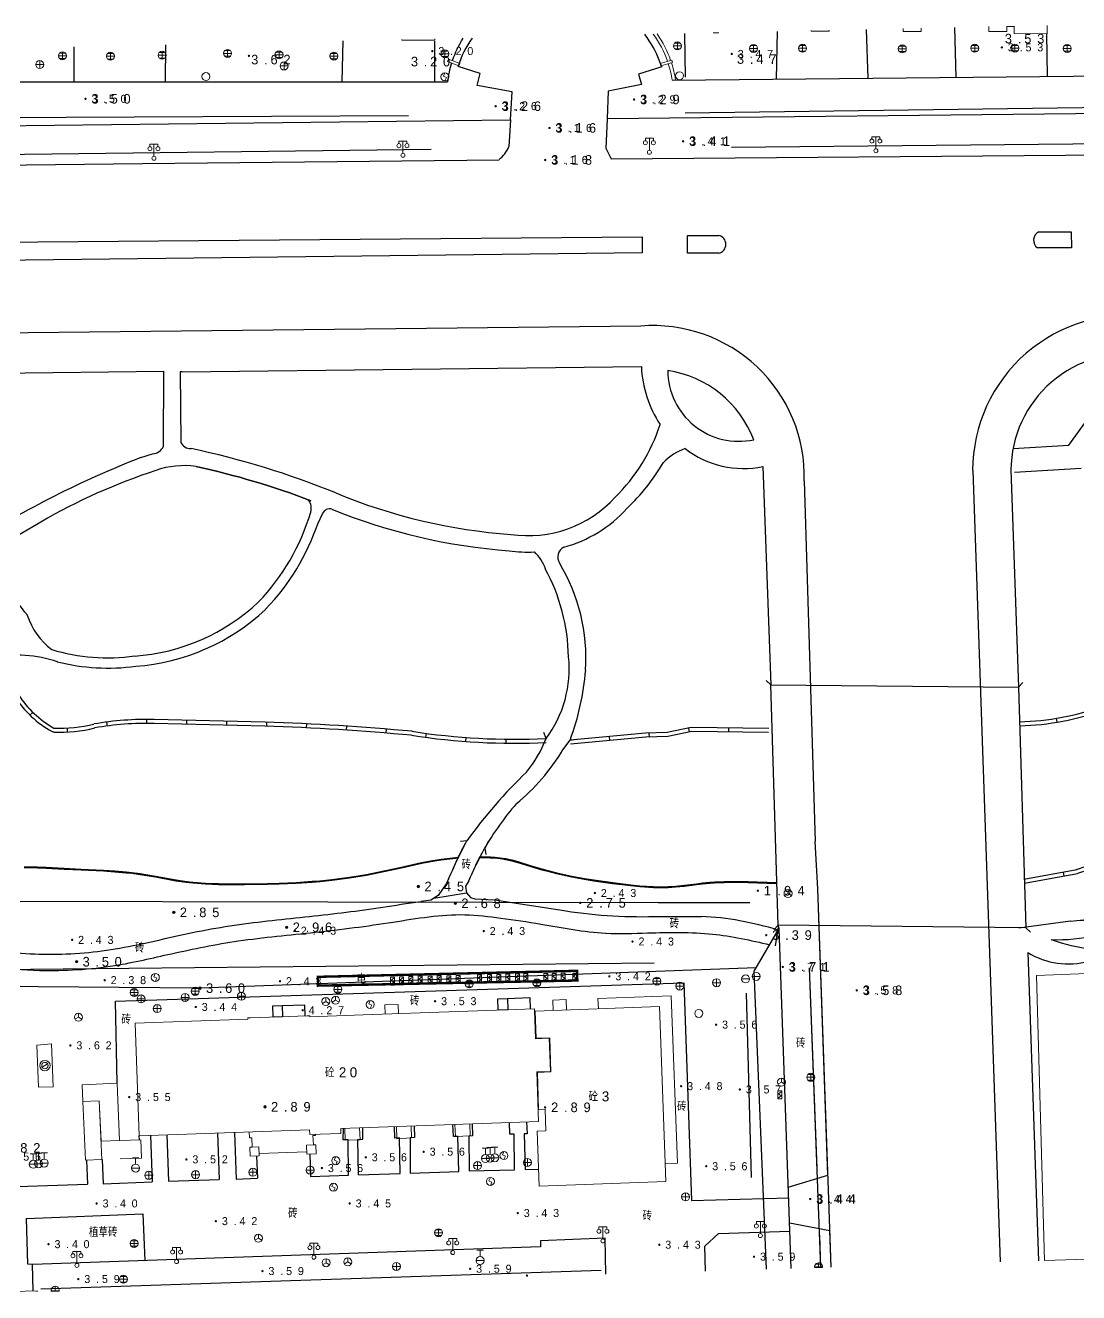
# Model space of a CAD drawing. Header units: metres. Extents: x 342272 to 345188, y 671156 to 672490.
# Drawn here: x 342710.8 to 342842.4, y 671817.3 to 671975.7 of the extents above; entities that cross this region are included whole.
import ezdxf

# ---------------------------------------------------------------- set-up
doc = ezdxf.new("R2010")
doc.units = ezdxf.units.M
doc.header["$LTSCALE"] = 0.5
doc.header["$MEASUREMENT"] = 0
doc.layers.add('00-地形', color=251, linetype='Continuous')
doc.layers.add('00-现状标高', color=2, linetype='Continuous', lineweight=0, plot=False)
for name, color, linetype, lineweight in [('公共设施纪念物', 8, 'Continuous', 0), ('普通房屋', 8, 'Continuous', 0), ('通讯及其他管线设施', 252, 'Continuous', 0)]:
    doc.layers.add(name, color=color, linetype=linetype, lineweight=lineweight)
doc.styles.add('正等线体2.0', font='MCS_Chinese1.shx', dxfattribs={"height": 2, "bigfont": 'MCS_Chinese1big.shx'})
doc.styles.add('正等线体2.4', font='MCS_Chinese1.shx', dxfattribs={"height": 2.4, "bigfont": 'MCS_Chinese1big.shx'})
doc.styles.add('细等线体2.5', font='MCS_Chinese1.shx', dxfattribs={"height": 2.5, "bigfont": 'MCS_Chinese1big.shx'})

# ---------------------------------------------------------------- blocks, each defined once
blk = doc.blocks.new('174700_1')
at = {"layer": '通讯及其他管线设施', "linetype": 'Continuous', "lineweight": 0}
for p, q in [((0, 1), (-0.38, 0.18)), ((-0.38, 0.18), (0.38, -0.18)), ((0, -1), (0.38, -0.18))]:
    blk.add_line(p, q, dxfattribs=at)
blk.add_circle((0, 0), 1, dxfattribs=at)
blk = doc.blocks.new('174201_1')
at = {"layer": '通讯及其他管线设施', "linetype": 'Continuous', "lineweight": 0}
for p, q in [((-1, 0), (1, 0)), ((-0.7, 0.7), (0.7, 0.7)), ((0, -1), (0, 1)), ((-0.7, -0.7), (0.7, -0.7))]:
    blk.add_line(p, q, dxfattribs=at)
blk.add_circle((0, 0), 1, dxfattribs=at)
blk = doc.blocks.new('174200_1')
at = {"layer": '通讯及其他管线设施', "linetype": 'Continuous', "lineweight": 0}
for p, q in [((-1, 0), (1, 0)), ((0, 1), (0, -1))]:
    blk.add_line(p, q, dxfattribs=at)
blk.add_circle((0, 0), 1, dxfattribs=at)
blk = doc.blocks.new('155210')
at = {"layer": '公共设施纪念物', "linetype": 'Continuous', "lineweight": 0}
for p, q in [((-1, 2.9), (-1, 3.5)), ((-1, 3.5), (1, 3.5)), ((0, 0.5), (0, 3.5)), ((1, 3.5), (1, 2.9))]:
    blk.add_line(p, q, dxfattribs=at)
for centre in [(-1, 2.4), (0, 0), (1, 2.4)]:
    blk.add_circle(centre, 0.5, dxfattribs=at)
blk = doc.blocks.new('174601_1')
at = {"layer": '通讯及其他管线设施', "linetype": 'Continuous', "lineweight": 0}
for q in [(-0.87, -0.5), (0, 1), (0.87, -0.5)]:
    blk.add_line((0, 0), q, dxfattribs=at)
blk.add_circle((0, 0), 1, dxfattribs=at)
blk = doc.blocks.new('171103_2')
at = {"layer": '通讯及其他管线设施', "linetype": 'Continuous', "lineweight": 0}
for p, q in [((-0.5, 0), (-0.5, 2)), ((-0.5, 2), (0.5, 2)), ((0.5, 0), (-0.5, 0)), ((0.35, 1.75), (-0.35, 1.25)), ((-0.35, 1.25), (0.35, 0.75)), ((0.35, 0.75), (-0.35, 0.25)), ((0.5, 2), (0.5, 0))]:
    blk.add_line(p, q, dxfattribs=at)
blk = doc.blocks.new('174100_1')
at = {"layer": '通讯及其他管线设施', "linetype": 'Continuous', "lineweight": 0}
blk.add_line((-1, 0), (1, 0), dxfattribs=at)
blk.add_circle((0, 0), 1, dxfattribs=at)
blk = doc.blocks.new('175200_1')
at = {"layer": '通讯及其他管线设施', "linetype": 'Continuous', "lineweight": 0}
for p, q in [((-1, 0), (1, 0)), ((-0.8, 2.6), (0.8, 2.6)), ((0, 1), (0, 2.6))]:
    blk.add_line(p, q, dxfattribs=at)
blk.add_circle((0, 0), 1, dxfattribs=at)
blk = doc.blocks.new('213400_3')
at = {"layer": '00-现状标高', "linetype": 'Continuous', "lineweight": 0}
h = blk.add_hatch(color=256, dxfattribs=at)
edge = h.paths.add_edge_path()
edge.add_arc((0, 0), 0.3, 0, 360)
blk = doc.blocks.new('174900_1')
at = {"layer": '通讯及其他管线设施', "linetype": 'Continuous', "lineweight": 0}
blk.add_circle((0, 0), 1, dxfattribs=at)
blk = doc.blocks.new('213400_1')
at = {"layer": '00-现状标高', "linetype": 'Continuous', "lineweight": 0}
h = blk.add_hatch(color=256, dxfattribs=at)
edge = h.paths.add_edge_path()
edge.add_arc((0, 0), 0.3, 0, 360)
blk.add_circle((0, 0), 0.3, dxfattribs=at)

msp = doc.modelspace()

# ---------------------------------------------------------------- hatches: boundary and pattern name
at = {"layer": '00-现状标高', "lineweight": 0}
msp.add_hatch(color=256, dxfattribs=at).paths.add_polyline_path([(342773.5, 671819.25, 5.779514), (342773.4, 671819.25)])

# ---------------------------------------------------------------- linework, layer by layer
at = {"layer": '00-地形', "lineweight": -3}
for p, q in [((342826.89, 671975.4), (342827.05, 671969.15)), ((342750.42, 671973.71), (342750.3, 671968.6)), ((342761.89, 671973.69), (342761.89, 671968.6)), ((342793.13, 671974.66), (342793.23, 671969.18)), ((342804.73, 671974.91), (342804.58, 671968.92)), ((342815.84, 671975.16), (342816.06, 671969.04)), ((342838.37, 671974.63), (342838.49, 671969.27)), ((342716.84, 671968.59), (342716.85, 671972.97)), ((342728.26, 671973.22), (342728.25, 671968.59)), ((342767.6, 671969.64), (342764.87, 671970.53)), ((342767.22, 671968.14), (342767.6, 671969.64)), ((342790.29, 671970.47), (342787.4, 671969.54)), ((342787.4, 671969.54), (342787.75, 671968.26)), ((342791.62, 671968.79), (342899.56, 671969.9)), ((342651.28, 671968.58), (342763.5, 671968.6)), ((342771.59, 671967.36), (342767.22, 671968.14)), ((342771.41, 671963.86), (342771.59, 671967.36)), ((342783.6, 671967.44), (342783.47, 671964.02)), ((342787.75, 671968.26), (342783.6, 671967.44)), ((342791.62, 671968.79), (342791.62, 671968.79)), ((342883.88, 671965.87), (342793.22, 671964.69)), ((342758.64, 671964.34), (342649.43, 671963.86)), ((342783.47, 671964.02), (342874.03, 671964.96)), ((342646.57, 671962.41), (342771.41, 671963.86)), ((342771.41, 671963.82), (342771.19, 671960.51)), ((342771.41, 671963.86), (342771.41, 671963.82)), ((342783.47, 671963.95), (342783.32, 671960.32)), ((342783.47, 671964.02), (342783.47, 671963.95)), ((342799.02, 671960.44), (342981.27, 671962.17)), ((342647.43, 671958.79), (342761.47, 671960.19)), ((342783.32, 671960.32), (342783.99, 671958.98)), ((342783.99, 671958.98), (342976.96, 671960.58)), ((342646.49, 671957.49), (342725.39, 671958.38)), ((342725.39, 671958.38), (342769.96, 671958.87)), ((342644.44, 671948.01), (342787.84, 671949.22)), ((342787.84, 671949.22), (342787.84, 671947.21)), ((342793.52, 671947.18), (342793.52, 671949.41)), ((342793.52, 671949.41), (342797.42, 671949.41)), ((342837.42, 671949.86), (342841.47, 671949.85)), ((342841.47, 671949.85), (342841.52, 671947.84)), ((342787.84, 671947.21), (342644.29, 671945.56)), ((342797.42, 671947.17), (342793.52, 671947.18)), ((342841.52, 671947.84), (342837.25, 671947.85)), ((342787.69, 671938.07), (342637.69, 671936.44)), ((342730.35, 671932.36), (342787.75, 671933)), ((342640.93, 671931.36), (342728.05, 671932.45)), ((342728.03, 671923.06), (342728.05, 671932.45)), ((342730.35, 671932.36), (342730.11, 671932.34)), ((342730.11, 671932.34), (342730.17, 671923.58)), ((342841.17, 671923.18), (342845, 671928.46)), ((342834.21, 671922.77), (342841.17, 671923.18)), ((342725.18, 671921.64), (342726.66, 671922.09)), ((342802.95, 671920.52), (342803.95, 671893.22)), ((342829.17, 671920.01), (342832.61, 671821.09)), ((342833.95, 671920.09), (342834.9, 671892.92)), ((342834.39, 671919.81), (342842.74, 671920.31)), ((342808.11, 671918.73), (342809.49, 671873.66)), ((342712.68, 671913.58), (342705.35, 671909.28)), ((342747.34, 671913.45), (342747.88, 671914.62)), ((342740.78, 671902.66), (342740.8, 671902.68)), ((342740.8, 671902.68), (342740.83, 671902.71)), ((342803.95, 671893.22), (342803.37, 671893.77)), ((342804.86, 671863.17), (342803.95, 671893.22)), ((342803.95, 671893.22), (342834.9, 671892.92)), ((342834.9, 671892.92), (342835.44, 671893.5)), ((342834.9, 671892.92), (342835.8, 671862.87)), ((342711.33, 671889.43), (342711.68, 671889.79)), ((342721.02, 671888.08), (342720.95, 671888.58)), ((342725.93, 671888.4), (342725.94, 671888.9)), ((342740.7, 671888.06), (342726.86, 671888.38)), ((342726.86, 671888.38), (342726.86, 671888.38)), ((342740.71, 671888.56), (342726.87, 671888.88)), ((342730.92, 671888.29), (342730.94, 671888.79)), ((342735.92, 671888.17), (342735.93, 671888.67)), ((342740.92, 671888.05), (342740.93, 671888.55)), ((342745.9, 671887.85), (342745.93, 671888.35)), ((342839.73, 671888.56), (342839.65, 671889.05)), ((342714.31, 671887.32), (342714.08, 671887.38)), ((342716.04, 671887.33), (342716.01, 671887.83)), ((342719.42, 671887.84), (342719.45, 671887.85)), ((342740.69, 671888.06), (342740.7, 671888.06)), ((342750.89, 671887.56), (342750.92, 671888.06)), ((342755.87, 671887.19), (342755.91, 671887.69)), ((342759, 671886.92), (342759.04, 671886.92)), ((342760.81, 671886.66), (342760.88, 671887.16)), ((342765.81, 671886.15), (342765.85, 671886.65)), ((342775.84, 671886.52), (342775.58, 671887.28)), ((342788.26, 671887.18), (342778.84, 671886.33)), ((342788.29, 671886.68), (342778.89, 671885.83)), ((342783.79, 671886.27), (342783.75, 671886.77)), ((342790.99, 671887.28), (342788.26, 671887.18)), ((342791.05, 671886.79), (342788.29, 671886.68)), ((342788.75, 671886.7), (342788.73, 671887.19)), ((342793.99, 671887.88), (342790.99, 671887.28)), ((342794.04, 671887.38), (342791.05, 671886.79)), ((342793.77, 671887.32), (342793.68, 671887.82)), ((342803.67, 671887.79), (342793.99, 671887.88)), ((342803.66, 671887.29), (342794.04, 671887.38)), ((342798.67, 671887.33), (342798.67, 671887.83)), ((342770.84, 671885.93), (342770.84, 671886.43)), ((342777.94, 671885.09), (342778.84, 671886.33)), ((342778.84, 671886.33), (342779.63, 671886.45)), ((342765.95, 671873.74), (342765.15, 671873.64)), ((342768.17, 671872.8), (342768.33, 671872.02)), ((342809.79, 671867.72), (342809.49, 671873.66)), ((342757.55, 671870.4), (342760.28, 671871.02)), ((342757.57, 671870.31), (342760.3, 671870.92)), ((342759.58, 671870.86), (342759.6, 671870.76)), ((342760.28, 671871.02), (342761.65, 671871.28)), ((342760.3, 671870.92), (342761.67, 671871.18)), ((342760.82, 671871.12), (342760.84, 671871.02)), ((342761.65, 671871.28), (342762.72, 671871.43)), ((342761.67, 671871.18), (342762.73, 671871.34)), ((342762.72, 671871.43), (342764.87, 671871.68)), ((342762.73, 671871.34), (342764.88, 671871.59)), ((342764.52, 671871.64), (342764.53, 671871.54)), ((342767.64, 671871.66), (342768.87, 671871.62)), ((342767.65, 671871.76), (342768.88, 671871.72)), ((342768.87, 671871.62), (342769.48, 671871.59)), ((342768.88, 671871.72), (342769.49, 671871.68)), ((342769.48, 671871.59), (342770.39, 671871.48)), ((342769.49, 671871.68), (342770.41, 671871.58)), ((342770.39, 671871.48), (342770.78, 671871.41)), ((342770.41, 671871.58), (342770.8, 671871.51)), ((342770.78, 671871.41), (342771.54, 671871.24)), ((342770.8, 671871.51), (342771.57, 671871.34)), ((342771.54, 671871.24), (342772.31, 671871.03)), ((342771.57, 671871.34), (342772.33, 671871.13)), ((342772.31, 671871.03), (342773.83, 671870.56)), ((342772.33, 671871.13), (342773.86, 671870.66)), ((342772.6, 671871.05), (342772.57, 671870.95)), ((342710.6, 671870.49), (342712.26, 671870.47)), ((342710.6, 671870.39), (342712.26, 671870.37)), ((342711.2, 671870.48), (342711.2, 671870.38)), ((342712.26, 671870.47), (342713.37, 671870.43)), ((342712.26, 671870.37), (342713.37, 671870.33)), ((342713.37, 671870.43), (342715.59, 671870.3)), ((342713.37, 671870.33), (342715.59, 671870.2)), ((342714.93, 671870.34), (342714.93, 671870.24)), ((342715.59, 671870.3), (342717.72, 671870.2)), ((342715.59, 671870.2), (342717.71, 671870.1)), ((342716.2, 671870.27), (342716.19, 671870.17)), ((342717.71, 671870.1), (342720.54, 671869.97)), ((342717.72, 671870.2), (342720.54, 671870.07)), ((342719.93, 671870.1), (342719.92, 671870)), ((342720.54, 671870.07), (342721.95, 671869.97)), ((342720.54, 671869.97), (342721.95, 671869.87)), ((342721.19, 671870.02), (342721.19, 671869.92)), ((342721.95, 671869.97), (342723.36, 671869.85)), ((342721.95, 671869.87), (342723.35, 671869.75)), ((342723.35, 671869.75), (342724.05, 671869.67)), ((342723.36, 671869.85), (342724.06, 671869.77)), ((342724.05, 671869.67), (342725.1, 671869.53)), ((342724.06, 671869.77), (342725.11, 671869.63)), ((342724.91, 671869.66), (342724.9, 671869.56)), ((342725.1, 671869.53), (342727.02, 671869.21)), ((342725.11, 671869.63), (342727.04, 671869.31)), ((342726.17, 671869.45), (342726.15, 671869.36)), ((342727.02, 671869.21), (342729.58, 671868.75)), ((342727.04, 671869.31), (342729.6, 671868.85)), ((342749.06, 671868.9), (342751.28, 671869.19)), ((342751.03, 671869.15), (342751.04, 671869.06)), ((342751.28, 671869.19), (342753.38, 671869.54)), ((342751.29, 671869.09), (342753.4, 671869.44)), ((342753.38, 671869.54), (342754.77, 671869.8)), ((342753.4, 671869.44), (342754.79, 671869.71)), ((342754.7, 671869.79), (342754.72, 671869.69)), ((342754.77, 671869.8), (342757.55, 671870.4)), ((342754.79, 671869.71), (342757.57, 671870.31)), ((342755.94, 671870.05), (342755.96, 671869.96)), ((342773.83, 671870.56), (342775.31, 671870.12)), ((342773.86, 671870.66), (342775.33, 671870.22)), ((342775.31, 671870.12), (342776.05, 671869.92)), ((342775.33, 671870.22), (342776.07, 671870.02)), ((342776.05, 671869.92), (342777.16, 671869.64)), ((342776.07, 671870.02), (342777.19, 671869.73)), ((342777.16, 671869.64), (342778.85, 671869.26)), ((342777.19, 671869.73), (342778.87, 671869.36)), ((342777.4, 671869.69), (342777.38, 671869.59)), ((342778.85, 671869.26), (342780.61, 671868.93)), ((342778.87, 671869.36), (342780.63, 671869.03)), ((342835.54, 671868.93), (342842.17, 671870.13)), ((342835.63, 671868.44), (342842.26, 671869.64)), ((342840.46, 671869.82), (342840.55, 671869.33)), ((342842.17, 671870.13), (342842.1, 671870.12)), ((342729.58, 671868.75), (342730.87, 671868.56)), ((342729.6, 671868.85), (342730.88, 671868.66)), ((342729.84, 671868.81), (342729.83, 671868.71)), ((342730.87, 671868.56), (342731.67, 671868.47)), ((342730.88, 671868.66), (342731.68, 671868.57)), ((342731.09, 671868.63), (342731.08, 671868.53)), ((342731.67, 671868.47), (342733.29, 671868.34)), ((342731.68, 671868.57), (342733.29, 671868.44)), ((342733.29, 671868.44), (342734.91, 671868.38)), ((342733.29, 671868.34), (342734.9, 671868.28)), ((342734.81, 671868.38), (342734.81, 671868.28)), ((342734.9, 671868.28), (342735.98, 671868.26)), ((342734.91, 671868.38), (342735.98, 671868.36)), ((342735.98, 671868.36), (342738.14, 671868.37)), ((342735.98, 671868.26), (342738.14, 671868.27)), ((342736.07, 671868.36), (342736.07, 671868.26)), ((342738.14, 671868.37), (342741.02, 671868.41)), ((342738.14, 671868.27), (342741.02, 671868.31)), ((342739.8, 671868.39), (342739.8, 671868.29)), ((342741.02, 671868.41), (342742.46, 671868.45)), ((342741.02, 671868.31), (342742.46, 671868.35)), ((342741.07, 671868.41), (342741.07, 671868.31)), ((342742.46, 671868.45), (342744.61, 671868.54)), ((342742.46, 671868.35), (342744.62, 671868.44)), ((342744.61, 671868.54), (342746.59, 671868.67)), ((342744.62, 671868.44), (342746.6, 671868.57)), ((342744.8, 671868.55), (342744.8, 671868.45)), ((342746.06, 671868.64), (342746.07, 671868.54)), ((342746.59, 671868.67), (342747.58, 671868.75)), ((342746.6, 671868.57), (342747.59, 671868.65)), ((342747.58, 671868.75), (342749.06, 671868.9)), ((342747.59, 671868.65), (342749.08, 671868.8)), ((342749.08, 671868.8), (342751.29, 671869.09)), ((342749.77, 671868.99), (342749.78, 671868.89)), ((342763.35, 671868.37), (342762.37, 671866.88)), ((342763.51, 671868.64), (342763.35, 671868.37)), ((342766.2, 671868.74), (342765.79, 671868.08)), ((342765.79, 671868.08), (342765.91, 671867.25)), ((342780.61, 671868.93), (342781.79, 671868.74)), ((342780.63, 671869.03), (342781.8, 671868.84)), ((342781.79, 671868.74), (342784.16, 671868.41)), ((342781.8, 671868.84), (342784.17, 671868.51)), ((342782.31, 671868.77), (342782.29, 671868.67)), ((342784.16, 671868.41), (342786.43, 671868.13)), ((342784.17, 671868.51), (342786.44, 671868.23)), ((342786.43, 671868.13), (342787.56, 671868.02)), ((342786.44, 671868.23), (342787.57, 671868.12)), ((342787.26, 671868.15), (342787.25, 671868.05)), ((342787.56, 671868.02), (342789.28, 671867.91)), ((342787.57, 671868.12), (342789.28, 671868.01)), ((342789.28, 671868.01), (342790.5, 671867.99)), ((342789.28, 671867.91), (342790.5, 671867.89)), ((342790.5, 671867.99), (342791.11, 671868.01)), ((342790.5, 671867.89), (342791.11, 671867.91)), ((342791.11, 671868.01), (342792.02, 671868.06)), ((342791.11, 671867.91), (342792.03, 671867.96)), ((342792.02, 671868.06), (342793.14, 671868.17)), ((342792.03, 671867.96), (342793.15, 671868.07)), ((342792.23, 671868.08), (342792.25, 671867.98)), ((342793.14, 671868.17), (342794.64, 671868.37)), ((342793.15, 671868.07), (342794.65, 671868.27)), ((342794.64, 671868.37), (342795.39, 671868.46)), ((342794.65, 671868.27), (342795.4, 671868.36)), ((342795.39, 671868.46), (342796.29, 671868.55)), ((342795.4, 671868.36), (342796.3, 671868.45)), ((342796.29, 671868.55), (342796.89, 671868.59)), ((342796.3, 671868.45), (342796.89, 671868.49)), ((342796.89, 671868.59), (342798.09, 671868.64)), ((342796.89, 671868.49), (342798.1, 671868.54)), ((342797.21, 671868.6), (342797.22, 671868.5)), ((342798.09, 671868.64), (342799.91, 671868.65)), ((342798.1, 671868.54), (342799.91, 671868.55)), ((342799.91, 671868.65), (342801.12, 671868.63)), ((342799.91, 671868.55), (342801.11, 671868.53)), ((342801.11, 671868.53), (342804.64, 671868.41)), ((342801.12, 671868.63), (342804.65, 671868.51)), ((342801.12, 671868.63), (342804.64, 671868.51)), ((342802.22, 671868.59), (342802.21, 671868.49)), ((342802.22, 671868.59), (342802.21, 671868.49)), ((342811.07, 671831.92), (342809.79, 671867.72)), ((342811.18, 671828.89), (342809.79, 671867.72)), ((342701.58, 671866.2), (342789.87, 671866.04)), ((342761.43, 671866.33), (342760.21, 671866.16)), ((342762.37, 671866.88), (342761.43, 671866.33)), ((342761.83, 671866.57), (342765.91, 671867.25)), ((342762.37, 671866.88), (342761.83, 671866.57)), ((342765.91, 671867.25), (342766.4, 671866.66)), ((342766.4, 671866.66), (342766.92, 671866.47)), ((342766.92, 671866.47), (342769.39, 671866.37)), ((342769.39, 671866.37), (342777.57, 671865.1)), ((342789.87, 671866.04), (342801.31, 671866.02)), ((342801.84, 671857.45), (342804.99, 671862.79)), ((342804.86, 671863.17), (342804.31, 671862.59)), ((342804.86, 671862.97), (342804.49, 671860.59)), ((342804.83, 671863.16), (342804.86, 671862.97)), ((342804.99, 671862.79), (342804.86, 671863.17)), ((342835.8, 671862.87), (342804.86, 671863.17)), ((342806.48, 671820.28), (342804.99, 671862.79)), ((342841.37, 671863.7), (342834.92, 671862.81)), ((342835.8, 671862.87), (342836.38, 671862.32)), ((342836.06, 671859.77), (342837.4, 671821.24)), ((342789.34, 671858.42), (342673.01, 671857.27)), ((342802.08, 671857.84), (342732.59, 671855.31)), ((342803.41, 671820.18), (342801.84, 671857.45)), ((342808.71, 671857.86), (342809.68, 671832.79)), ((342808.71, 671857.86), (342810.16, 671820.39)), ((342732.59, 671855.31), (342681.92, 671855.73)), ((342722.01, 671853.7), (342793.05, 671855.97)), ((342793.05, 671855.97), (342794.03, 671828.79)), ((342722.21, 671843.46), (342722.01, 671853.7)), ((342769.79, 671853.98), (342771.03, 671854.02)), ((342769.84, 671852.58), (342769.79, 671853.98)), ((342771.03, 671854.02), (342773.82, 671854.13)), ((342771.03, 671854.02), (342771.08, 671852.62)), ((342773.82, 671854.13), (342773.86, 671852.72)), ((342800.84, 671854.67), (342801.47, 671831.66)), ((342741.67, 671853.11), (342742.86, 671853.15)), ((342741.71, 671851.7), (342741.67, 671853.11)), ((342742.9, 671851.75), (342741.71, 671851.7)), ((342742.86, 671853.14), (342745.66, 671853.25)), ((342742.86, 671853.15), (342742.9, 671851.75)), ((342745.66, 671853.25), (342745.69, 671851.85)), ((342771.08, 671852.62), (342769.84, 671852.58)), ((342750.49, 671836.36), (342750.5, 671837.77)), ((342752.92, 671836.46), (342752.92, 671837.86)), ((342756.95, 671836.57), (342756.9, 671838.01)), ((342759.35, 671838.09), (342759.4, 671836.64)), ((342764.25, 671836.79), (342764.19, 671838.27)), ((342766.6, 671838.36), (342766.65, 671836.85)), ((342771.31, 671837.08), (342771.25, 671838.53)), ((342773.4, 671838.61), (342773.46, 671837.12)), ((342725.02, 671836.36), (342725, 671836.85)), ((342726.41, 671836.9), (342726.62, 671831.12)), ((342728.44, 671836.97), (342728.65, 671831.19)), ((342734.76, 671837.2), (342734.97, 671831.38)), ((342736.89, 671837.28), (342737.11, 671831.42)), ((342751.1, 671836.36), (342750.49, 671836.36)), ((342751.14, 671831.93), (342751.1, 671836.36)), ((342752.31, 671836.41), (342752.92, 671836.46)), ((342752.38, 671831.98), (342752.31, 671836.41)), ((342757.53, 671836.6), (342756.95, 671836.57)), ((342757.6, 671832.15), (342757.53, 671836.6)), ((342759.4, 671836.64), (342758.85, 671836.59)), ((342758.85, 671836.59), (342758.85, 671832.2)), ((342764.8, 671836.79), (342764.25, 671836.79)), ((342764.92, 671832.38), (342764.8, 671836.79)), ((342766.65, 671836.85), (342766.19, 671836.82)), ((342766.19, 671836.82), (342766.21, 671832.48)), ((342771.85, 671837.05), (342771.31, 671837.08)), ((342771.89, 671832.62), (342771.85, 671837.05)), ((342773.46, 671837.12), (342773.12, 671837.11)), ((342773.12, 671837.11), (342773.21, 671832.64)), ((342739.66, 671834.33), (342739.76, 671831.55)), ((342746.3, 671834.57), (342746.4, 671831.78)), ((342718.41, 671833.83), (342718.51, 671830.82)), ((342720.35, 671833.9), (342720.46, 671830.87)), ((342720.46, 671830.87), (342726.62, 671831.12)), ((342728.65, 671831.19), (342734.97, 671831.38)), ((342737.11, 671831.42), (342739.76, 671831.55)), ((342746.4, 671831.78), (342751.14, 671831.93)), ((342752.38, 671831.98), (342757.6, 671832.15)), ((342758.85, 671832.2), (342764.92, 671832.38)), ((342766.21, 671832.48), (342771.89, 671832.62)), ((342773.21, 671832.64), (342774.89, 671832.69)), ((342806.12, 671830.45), (342811.07, 671831.92)), ((342703.77, 671830.32), (342718.51, 671830.82)), ((342794.03, 671828.79), (342806.17, 671829.1)), ((342811.46, 671820.43), (342811.18, 671828.89)), ((342710.89, 671826.54), (342725.42, 671827.1)), ((342711.06, 671820.8), (342710.89, 671826.54)), ((342725.42, 671827.1), (342725.68, 671821.28)), ((342797.41, 671824.64), (342806.32, 671824.96)), ((342806.28, 671826), (342811.31, 671825.03)), ((342811.46, 671820.43), (342811.31, 671825.03)), ((342783.23, 671824.06), (342775.16, 671823.75)), ((342775.16, 671823.75), (342775.16, 671822.98)), ((342783.32, 671819.56), (342783.23, 671824.06)), ((342795.67, 671823.07), (342797.41, 671824.64)), ((342810, 671824.46), (342810.16, 671820.39)), ((342775.16, 671822.98), (342711.63, 671820.79)), ((342795.78, 671819.94), (342795.67, 671823.07)), ((342711.63, 671820.79), (342711.06, 671820.8)), ((342711.75, 671817.47), (342711.63, 671820.79)), ((342712.67, 671817.75), (342782.73, 671820.08))]:
    msp.add_line(p, q, dxfattribs=at)
at = {"layer": '00-地形', "lineweight": -3, "extrusion": (0, 0, -1)}
for centre, radius, start, end in [((-342776.77, 671966.84), 13.38, 19.266, 32.5699), ((-342776.77, 671966.84), 13.38, 19.266, 32.5699), ((-342709.76, 671819.58), 103.39, 102.4769, 110.7775), ((-342797.63, 671856.05), 33.89, 29.6336, 31.4515)]:
    msp.add_arc(centre, radius, start, end, dxfattribs=at)
at = {"layer": '00-地形', "lineweight": -3}
for centre, radius, start, end in [((342776.41, 671967.11), 12.04, 144.6936, 163.508), ((342778.11, 671966.95), 12.61, 32.4845, 37.0125), ((342778.56, 671966.9), 12.26, 16.9035, 33.8104), ((342776.77, 671966.84), 13.38, 162.0904, 172.4502), ((342767.37, 671962.12), 4.15, 308.5811, 337.1858), ((342797.16, 671948.29), 1.15, 283.3945, 76.3983), ((342837.97, 671948.8), 1.19, 117.4563, 232.7205), ((342848.56, 671920.01), 19.4, 81.833, 180.0177), ((342789.25, 671919.26), 18.87, 358.3857, 94.7417), ((342848.56, 671920.01), 14.61, 81.833, 179.7169), ((342848.56, 671920.01), 14.61, 81.833, 179.7169), ((342802.15, 671933.64), 14.41, 182.5362, 213.144), ((342789.02, 671918.99), 13.67, 20.8977, 81.4781), ((342799.93, 671932.55), 8.88, 180.2465, 282.1293), ((342769.18, 671932.42), 21.94, 314.2187, 342.3327), ((342726.44, 671923.85), 1.78, 277.1417, 333.5777), ((342731.43, 671924.13), 1.38, 203.4729, 271.2701), ((342772.42, 671801.73), 128.88, 111.5025, 122.0299), ((342709.76, 671819.58), 105.43, 67.8175, 78.1202), ((342795.82, 671915.69), 7.53, 110.1834, 134.7575), ((342800.5, 671932.17), 11.9, 232.2929, 281.8818), ((342751.27, 671846.72), 77.2, 108.2874, 119.9981), ((342730.6, 671909.9), 10.73, 82.0091, 109.3274), ((342709.76, 671819.58), 103.39, 69.2225, 77.5231), ((342767.64, 671934.5), 26.55, 313.5975, 329.5177), ((342776.35, 671981.62), 69.76, 247.4161, 265.9722), ((342773.63, 671926.46), 14.59, 261.4199, 317.994), ((342744.89, 671915.29), 1.61, 342.7066, 38.588), ((342748.84, 671914.16), 1.07, 77.1164, 154.5334), ((342776.35, 671981.62), 71.81, 247.6768, 265.909), ((342773.63, 671926.46), 16.64, 285.3996, 317.7593), ((342719.9, 671922.74), 27.69, 316.2578, 343.3676), ((342719.9, 671922.74), 28.97, 316.2578, 341.2892), ((342719.9, 671922.74), 28.97, 316.2578, 341.2892), ((342778.7, 671909.19), 1.4, 117.9385, 211.4805), ((342773.63, 671926.46), 16.64, 261.707, 272.5643), ((342770.77, 671905.97), 5.29, 19.6339, 46.9867), ((342682.44, 671880.88), 35.48, 36.3846, 49.1802), ((342754.45, 671896.24), 24.2, 1.1266, 28.3834), ((342757.7, 671896.52), 23.13, 356.4041, 31.0832), ((342722.67, 671921.94), 25.17, 273.9775, 313.1979), ((342722.67, 671921.94), 26.45, 274.0735, 313.1979), ((342722.67, 671921.94), 26.45, 274.0735, 313.1979), ((342719.33, 671904.63), 8.76, 197.9937, 232.9219), ((342721.07, 671920.83), 24.23, 253.1629, 277.9434), ((342709.73, 671880.96), 15.97, 71.6613, 101.0271), ((342721.07, 671920.83), 25.51, 255.6539, 277.8436), ((342721.07, 671920.83), 25.51, 255.6539, 277.8437), ((342764.21, 671895.22), 14.52, 323.2188, 5.9389), ((342748.31, 671897.72), 32.59, 339.5413, 355.324), ((342720.44, 671898.78), 13.05, 212.6609, 240.8591), ((342720.44, 671898.78), 12.55, 212.6609, 240.8591), ((342834.3, 671921.17), 32.56, 271.2713, 290.123), ((342834.3, 671921.17), 33.06, 271.2713, 290.123), ((342715.04, 671905.42), 17.62, 267.6702, 284.0958), ((342725.82, 671851.28), 37.62, 88.3985, 99.9301), ((342725.82, 671851.28), 37.12, 88.3985, 99.9301), ((342731.04, 671583.91), 304.8, 84.7207, 88.1815), ((342715.04, 671905.42), 18.12, 267.6702, 284.0958), ((342731.04, 671583.91), 304.3, 84.7207, 88.1815), ((342771.86, 671969.58), 83.65, 261.1584, 272.7434), ((342771.86, 671969.58), 83.15, 261.1584, 272.7434), ((342755.65, 671898.47), 25.99, 309.2985, 329.0301), ((342761.63, 671892), 15.23, 320.5963, 338.9384), ((342815.89, 671837.95), 61.44, 133.7543, 144.3766), ((342797.63, 671856.05), 33.89, 138.8341, 150.3664), ((342882.2, 671750.74), 125.93, 99.511, 108.5648), ((342882.2, 671750.74), 125.43, 99.511, 108.5648), ((342825.55, 672065.57), 202.5, 274.4822, 281.9619), ((342825.55, 672065.57), 202.49, 274.4822, 281.9619), ((342787.74, 671925.26), 61.01, 260.4076, 271.5431), ((342791.59, 672389.53), 525.27, 269.7593, 270.3995), ((342793.34, 671826.03), 38.3, 72.6006, 87.1377), ((342839.7, 671883.62), 22.25, 268.1044, 282.8019), ((342839.7, 671883.62), 22.25, 268.1044, 282.8019), ((342847.99, 671888.04), 28.14, 251.2857, 272.6693), ((342841.1, 671867.97), 9.63, 238.4147, 285.4952)]:
    msp.add_arc(centre, radius, start, end, dxfattribs=at)
for points in [[(342763.51, 671868.64), (342764.13, 671870.02), (342764.91, 671871.74), (342765.77, 671873.41), (342765.95, 671873.74)], [(342766.19, 671868.73), (342766.77, 671870.03), (342767.41, 671871.4), (342768.11, 671872.69), (342768.12, 671872.71), (342768.13, 671872.73)]]:
    msp.add_spline(points, degree=3, dxfattribs=at)
for points, knots in [([(342763.51, 671868.64), (342764.13, 671870.02), (342764.91, 671871.74), (342765.77, 671873.41), (342765.95, 671873.74)], [0, 0, 0, 0, 0.805194, 1, 1, 1, 1]), ([(342766.19, 671868.73), (342766.77, 671870.03), (342767.41, 671871.4), (342768.11, 671872.69), (342768.12, 671872.71), (342768.13, 671872.73)], [0, 0, 0, 0, 0.982718, 0.982718, 1, 1, 1, 1]), ([(342616.44, 671857.1), (342619.45, 671858.09), (342622.67, 671858.81), (342629.01, 671859.6), (342632.06, 671859.84), (342638.27, 671860.52), (342641.49, 671860.74), (342647.67, 671861.12), (342650.33, 671861.45), (342655.65, 671863.7), (342658.38, 671865.35), (342664.39, 671868.03), (342667.8, 671868.88), (342674.43, 671869.21), (342677.75, 671869), (342684.25, 671867.47), (342687.21, 671866.14), (342692.98, 671863.79), (342695.8, 671862.67), (342701.54, 671860.91), (342704.46, 671860.29), (342710.4, 671859.58), (342713.44, 671859.47), (342719.43, 671859.77), (342722.34, 671860.22), (342728.35, 671861.52), (342731.42, 671862.28), (342737.67, 671863.35), (342740.85, 671863.71), (342747.05, 671864.36), (342750.09, 671864.69), (342754.66, 671865.32), (342756.17, 671865.55), (342758.52, 671865.92), (342759.34, 671866.04), (342760.21, 671866.15)], [0, 0, 0, 0, 0.06348, 0.06348, 0.12696, 0.12696, 0.190441, 0.190441, 0.253921, 0.253921, 0.317401, 0.317401, 0.380881, 0.380881, 0.444361, 0.444361, 0.507842, 0.507842, 0.571322, 0.571322, 0.634802, 0.634802, 0.698282, 0.698282, 0.761763, 0.761763, 0.825243, 0.825243, 0.888723, 0.888723, 0.952203, 0.952203, 0.983943, 0.983943, 1, 1, 1, 1]), ([(342616.98, 671855.23), (342618.84, 671855.75), (342623.77, 671857.1), (342631.17, 671857.64), (342638.21, 671858.5), (342644.44, 671858.89), (342651.64, 671859.24), (342658.76, 671863.25), (342666.13, 671866.74), (342673.58, 671867.24), (342680.95, 671866.53), (342689.76, 671862.89), (342700.03, 671858.69), (342711.7, 671857.24), (342721.25, 671857.78), (342729.42, 671859.76), (342737.73, 671861.44), (342747.04, 671862.23), (342756.44, 671863.46), (342764.19, 671864.83), (342770.38, 671864.07), (342776.21, 671863.21), (342782.29, 671861.98), (342789.48, 671862.27), (342796.4, 671862.4), (342801.42, 671861.3), (342803.79, 671860.75)], [0, 0, 0, 0, 0.030255, 0.080312, 0.116157, 0.141803, 0.178897, 0.227595, 0.268147, 0.306048, 0.343164, 0.383732, 0.454992, 0.517232, 0.566831, 0.604613, 0.649245, 0.700009, 0.751389, 0.798789, 0.822451, 0.848997, 0.891763, 0.919292, 0.961894, 1, 1, 1, 1])]:
    msp.add_open_spline(points, degree=3, knots=knots, dxfattribs=at)
at = {"layer": '公共设施纪念物', "lineweight": 0, "flags": 128}
for points in [[(342717.94, 671841.14), (342720, 671841.22), (342720.33, 671833.9), (342718.26, 671833.82), (342717.94, 671841.14)], [(342722.52, 671836.27), (342720.23, 671836.19), (342720, 671841.22)], [(342722.3, 671841.32), (342722.52, 671836.27)], [(342722.52, 671836.27), (342725.2, 671836.37)], [(342725.2, 671836.37), (342725.28, 671834.07), (342722.62, 671833.98)]]:
    msp.add_lwpolyline(points, dxfattribs=at)
at = {"layer": '普通房屋', "lineweight": 0}
msp.add_line((342712.87, 671845.42), (342713.53, 671845.86), dxfattribs=at)
at = {"layer": '普通房屋', "lineweight": 0, "flags": 128}
for points in [[(342820.49, 671975.26), (342820.49, 671974.91), (342822.73, 671974.9), (342822.73, 671975.31)], [(342834.34, 671975.57), (342834.34, 671975.52), (342833.43, 671975.52), (342833.43, 671974.87), (342831.19, 671974.88), (342831.19, 671975.5)], [(342834.34, 671975.57), (342834.34, 671974.62), (342838.48, 671974.6), (342838.48, 671975.66)], [(342761.95, 671973.97), (342761.95, 671973.81), (342757.81, 671973.81), (342757.81, 671973.87)], [(342796.73, 671974.74), (342797.38, 671974.73), (342797.38, 671974.75)], [(342811.23, 671975.06), (342811.23, 671974.94), (342808.99, 671974.95), (342808.99, 671975.01)], [(342763.63, 671971.45), (342765.05, 671970.91), (342764.95, 671970.61), (342763.53, 671971.15), (342763.63, 671971.45)], [(342790.1, 671970.9), (342791.55, 671971.32), (342791.65, 671971.02), (342790.2, 671970.6), (342790.1, 671970.9)], [(342755.74, 671852.06), (342755.7, 671853.25), (342757.36, 671853.29), (342757.41, 671852.12)], [(342776.73, 671852.53), (342776.69, 671853.81), (342778.36, 671853.88), (342778.41, 671852.59)], [(342790.71, 671833.38), (342792.26, 671833.44), (342791.49, 671854.36), (342782.33, 671854.03), (342782.38, 671852.73)], [(342752.99, 671851.96), (342746.31, 671851.72), (342746.31, 671851.87), (342745.99, 671851.86), (342738.89, 671851.6), (342738.57, 671851.59), (342738.58, 671851.44), (342724.49, 671850.93), (342725, 671836.85), (342725.01, 671836.85), (342746.29, 671837.62), (342746.31, 671837.02), (342750.2, 671837.16), (342750.17, 671837.76), (342774.91, 671838.66), (342774.68, 671844.84), (342776.38, 671844.9), (342776.23, 671849.06), (342774.53, 671848.99), (342774.4, 671852.53), (342774.4, 671852.74), (342752.99, 671851.96)], [(342776.29, 671849.12), (342776.44, 671844.84), (342774.75, 671844.78), (342774.91, 671840.16), (342775.71, 671840.19), (342775.81, 671837.48), (342774.71, 671837.44), (342774.96, 671830.56), (342790.79, 671831.13), (342790, 671853.01), (342774.47, 671852.44), (342774.59, 671849.06), (342776.29, 671849.12)], [(342712.19, 671848.2), (342714.01, 671848.36), (342714.22, 671843), (342712.4, 671842.93), (342712.19, 671848.2)], [(342717.94, 671841.14), (342717.85, 671843.22), (342722.21, 671843.46), (342722.3, 671841.32)], [(342752.54, 671837.85), (342752.59, 671836.35), (342750.74, 671836.31), (342750.69, 671837.78)], [(342758.98, 671838.08), (342759.03, 671836.6), (342757.2, 671836.5), (342757.15, 671838.01)], [(342766.31, 671838.35), (342766.36, 671836.85), (342764.5, 671836.78), (342764.45, 671838.28)], [(342738.74, 671837.35), (342738.77, 671836.6), (342739.07, 671836.61), (342739.11, 671835.45), (342738.81, 671835.44), (342738.85, 671834.3)], [(342747.05, 671835.74), (342746.75, 671835.73), (342746.7, 671836.88), (342746.7, 671836.88), (342747, 671836.9), (342747, 671837.05), (342746.31, 671837.02)], [(342738.85, 671834.3), (342739.99, 671834.34), (342739.95, 671835.48), (342738.81, 671835.44)], [(342739.99, 671834.34), (342739.98, 671834.64), (342745.94, 671834.86), (342745.95, 671834.56), (342747.09, 671834.6)], [(342745.91, 671835.69), (342745.95, 671834.56), (342747.09, 671834.6), (342747.05, 671835.74), (342745.91, 671835.69)], [(342709.24, 671817.25), (342709.24, 671817.38), (342712.23, 671817.48), (342712.24, 671817.35)]]:
    msp.add_lwpolyline(points, dxfattribs=at)
for points in [[(342791.12, 671970.87, -0.04004), (342791.62, 671968.79)], [(342791.51, 671970.98, -0.038864), (342792.01, 671968.89)]]:
    msp.add_lwpolyline(points, format="xyb", dxfattribs=at)
msp.add_lwpolyline([(342929.42, 671824.1), (342838.12, 671821.26), (342837.13, 671856.9), (342927.98, 671860.49)], close=True, dxfattribs=at)
at = {"layer": '普通房屋', "lineweight": 0}
for radius in [0.65, 0.4]:
    msp.add_circle((342713.2, 671845.64), radius, dxfattribs=at)
at = {"layer": '普通房屋', "lineweight": 0, "extrusion": (0, 0, -1)}
for centre, radius, start, end in [((-342778.4, 671966.73), 13.38, 144.116, 160.6084), ((-342778.34, 671966.7), 13.85, 145.2949, 160.6673)]:
    msp.add_arc(centre, radius, start, end, dxfattribs=at)
at = {"layer": '普通房屋', "lineweight": 0}
msp.add_point((342713.6, 671845.64), dxfattribs=at)
at = {"layer": '通讯及其他管线设施', "lineweight": 0}
for p, q in [((342809.41, 671820.48), (342810.41, 671820.48)), ((342809.56, 671820.83), (342810.26, 671820.83)), ((342809.91, 671820.38), (342809.91, 671820.98)), ((342713.98, 671817.55), (342714.98, 671817.54)), ((342714.48, 671818.05), (342714.48, 671817.42))]:
    msp.add_line(p, q, dxfattribs=at)
at = {"layer": '通讯及其他管线设施', "lineweight": 0, "const_width": 0.3, "flags": 128}
msp.add_lwpolyline([(342779.71, 671857.48), (342779.75, 671856.27), (342747.33, 671855.63), (342747.3, 671856.73), (342779.71, 671857.48)], dxfattribs=at)
at = {"layer": '通讯及其他管线设施', "lineweight": 0, "flags": 128}
for points in [[(342809.42, 671820.37), (342810.4, 671820.4, 1.219531)], [(342714, 671817.4), (342714.97, 671817.43, 1.298814)]]:
    msp.add_lwpolyline(points, format="xyb", close=True, dxfattribs=at)

# ---------------------------------------------------------------- block references
at = {"layer": '00-现状标高', "lineweight": 0, "xscale": 0.5, "yscale": 0.5, "zscale": 0.5}
for name, p in [('213400_3', (342761.62, 671972.44)), ('213400_3', (342799.05, 671972.09)), ('213400_3', (342832.81, 671972.9)), ('213400_3', (342738.7, 671971.85)), ('213400_3', (342718.27, 671966.47)), ('213400_3', (342786.84, 671966.39)), ('213400_3', (342769.54, 671965.55)), ('213400_3', (342776.26, 671962.83)), ('213400_3', (342792.97, 671961.17)), ('213400_3', (342775.73, 671958.83)), ('213400_1', (342759.89, 671868.02)), ('213400_3', (342802.31, 671867.49)), ('213400_1', (342764.5, 671865.91)), ('213400_3', (342780.11, 671865.97)), ('213400_3', (342781.94, 671867.2)), ('213400_1', (342729.31, 671864.78)), ('213400_1', (342743.43, 671862.91)), ('213400_3', (342716.6, 671861.35)), ('213400_3', (342744.43, 671862.5)), ('213400_3', (342768.05, 671862.45)), ('213400_3', (342786.65, 671861.14)), ('213400_3', (342803.36, 671861.94)), ('213400_1', (342717.16, 671858.61)), ('213400_3', (342805.43, 671857.97)), ('213400_3', (342720.67, 671856.31)), ('213400_3', (342783.75, 671856.79)), ('213400_1', (342732.59, 671855.31)), ('213400_3', (342742.58, 671856.18)), ('213400_3', (342814.67, 671855.04)), ('213400_3', (342761.97, 671853.68)), ('213400_3', (342732.05, 671852.96)), ('213400_3', (342745.42, 671852.56)), ('213400_3', (342797.09, 671850.75)), ('213400_3', (342716.38, 671848.16)), ('213400_3', (342792.72, 671843.06)), ('213400_3', (342800.06, 671842.65)), ('213400_3', (342723.74, 671841.7)), ('213400_1', (342740.71, 671840.48)), ('213400_3', (342775.72, 671840.41)), ('213400_3', (342753.3, 671834.17)), ('213400_3', (342760.54, 671834.87)), ('213400_3', (342730.88, 671833.91)), ('213400_3', (342747.82, 671832.83)), ('213400_3', (342795.86, 671833.06)), ('213400_3', (342719.66, 671828.4)), ('213400_3', (342751.29, 671828.4)), ('213400_3', (342808.86, 671828.96)), ('213400_3', (342772.3, 671827.2)), ('213400_3', (342734.57, 671826.19)), ('213400_3', (342713.65, 671823.31)), ('213400_3', (342789.99, 671823.24)), ('213400_3', (342801.83, 671821.75)), ('213400_3', (342740.39, 671819.95)), ('213400_3', (342766.35, 671820.24)), ('213400_3', (342717.37, 671818.95))]:
    msp.add_blockref(name, p, dxfattribs=at)
at = {"layer": '公共设施纪念物', "lineweight": 0, "xscale": 0.5, "yscale": 0.5, "zscale": 0.5}
for p in [(342757.95, 671959.42), (342788.75, 671959.79), (342817.06, 671959.99), (342726.83, 671959.04), (342782.94, 671823.72), (342802.63, 671824.38), (342746.82, 671821.69), (342764.18, 671822.27), (342717.2, 671820.66), (342729.65, 671821.13)]:
    msp.add_blockref('155210', p, dxfattribs=at)
at = {"layer": '通讯及其他管线设施', "lineweight": 0, "xscale": 0.5, "yscale": 0.5, "zscale": 0.5}
for name, p in [('174201_1', (342715.38, 671971.85)), ('174201_1', (342721.38, 671971.8)), ('174201_1', (342727.84, 671971.92)), ('174201_1', (342736.03, 671972.15)), ('174201_1', (342742.46, 671971.97)), ('174201_1', (342749.33, 671971.81)), ('174201_1', (342763.2, 671972.1)), ('174201_1', (342792.25, 671973.09)), ('174201_1', (342801.77, 671972.77)), ('174201_1', (342807.91, 671972.79)), ('174201_1', (342820.37, 671972.72)), ('174201_1', (342829.42, 671972.8)), ('174201_1', (342834.44, 671972.81)), ('174201_1', (342840.98, 671972.77)), ('174200_1', (342712.55, 671970.75)), ('174200_1', (342743.09, 671970.58)), ('174900_1', (342733.33, 671969.26)), ('174700_1', (342763.19, 671969.22)), ('174900_1', (342792.52, 671969.36)), ('174601_1', (342806.08, 671867.14)), ('174700_1', (342727, 671856.65)), ('171103_2', (342756.65, 671855.7)), ('171103_2', (342757.77, 671855.73)), ('171103_2', (342758.92, 671855.77)), ('171103_2', (342760.11, 671855.81)), ('171103_2', (342761.34, 671855.83)), ('171103_2', (342762.46, 671855.84)), ('171103_2', (342763.67, 671855.86)), ('171103_2', (342764.84, 671855.91)), ('171103_2', (342767.53, 671855.97)), ('171103_2', (342768.76, 671856.01)), ('171103_2', (342769.93, 671856.03)), ('171103_2', (342771.08, 671856.07)), ('171103_2', (342772.25, 671856.11)), ('171103_2', (342773.33, 671856.14)), ('174201_1', (342774.69, 671855.98)), ('171103_2', (342775.81, 671856.14)), ('171103_2', (342776.87, 671856.15)), ('171103_2', (342777.99, 671856.18)), ('171103_2', (342779.44, 671856.2)), ('174201_1', (342789.7, 671856.19)), ('174200_1', (342797.16, 671855.99)), ('174100_1', (342800.78, 671856.47)), ('174100_1', (342802.1, 671856.78)), ('174201_1', (342724.35, 671854.77)), ('174201_1', (342731.98, 671854.92)), ('174201_1', (342749.82, 671855.16)), ('174201_1', (342766.24, 671855.85)), ('174200_1', (342792.56, 671855.57)), ('174200_1', (342725.22, 671853.97)), ('174200_1', (342730.72, 671854.16)), ('174200_1', (342737.75, 671854.3)), ('174601_1', (342748.31, 671853.64)), ('174601_1', (342749.53, 671853.8)), ('174700_1', (342753.86, 671853.27)), ('174601_1', (342717.38, 671851.68)), ('174200_1', (342727.23, 671852.76)), ('174900_1', (342794.93, 671852.16)), ('174601_1', (342805.25, 671843.56)), ('174201_1', (342808.92, 671844.17)), ('171103_2', (342805.05, 671841.47)), ('175200_1', (342711.75, 671833.3)), ('175200_1', (342712.41, 671833.37)), ('175200_1', (342713.11, 671833.45)), ('175200_1', (342768.26, 671834.02)), ('175200_1', (342768.84, 671834.08)), ('175200_1', (342769.43, 671834.12)), ('174700_1', (342770.57, 671834.39)), ('175200_1', (342724.53, 671832.82)), ('174200_1', (342739.19, 671832.3)), ('174200_1', (342746.35, 671832.57)), ('174700_1', (342749.55, 671833.75)), ('174200_1', (342767.28, 671833.14)), ('174200_1', (342773.51, 671833.53)), ('174200_1', (342726.18, 671831.92)), ('174200_1', (342732.03, 671832)), ('174700_1', (342768.88, 671831.15)), ('174700_1', (342749.27, 671830.43)), ('174200_1', (342793.28, 671829.23)), ('174201_1', (342762.41, 671824.75)), ('174201_1', (342724.34, 671823.4)), ('174601_1', (342739.88, 671824.06)), ('175200_1', (342767.6, 671821.27)), ('174601_1', (342748.34, 671820.99)), ('174601_1', (342751.06, 671821.09)), ('174200_1', (342757.13, 671820.53)), ('174201_1', (342723.01, 671818.93))]:
    msp.add_blockref(name, p, dxfattribs=at)

# ---------------------------------------------------------------- texts
at = {"layer": '00-地形', "lineweight": -3, "style": '细等线体2.5'}
for s, p in [('砖', (342765.27, 671870.18)), ('砖', (342791.29, 671862.78)), ('砖', (342724.45, 671859.75)), ('电', (342752.16, 671855.87)), ('砖', (342758.82, 671853.13)), ('砖', (342722.76, 671850.8)), ('砖', (342807.08, 671847.84)), ('砖', (342792.21, 671839.93)), ('砖', (342743.59, 671826.57)), ('砖', (342787.91, 671826.26)), ('植草砖', (342718.7, 671824.21))]:
    msp.add_text(s, height=1.25, dxfattribs=at).set_placement(p)
at = {"layer": '00-现状标高', "lineweight": 0, "attachment_point": 4, "line_spacing_factor": 0.722892}
for s, insert, char_height, style in [('\\T1.816;3.53', (342833.18, 671973.99), 1.2, '正等线体2.4'), ('\\T1.952;3.20', (342762.37, 671972.44), 1, '正等线体2.0'), ('\\T1.979;3.47', (342799.8, 671972.08), 1, '正等线体2.0'), ('\\T1.979;3.53', (342833.56, 671972.9), 1, '正等线体2.0'), ('\\T1.805;3.62', (342738.98, 671971.37), 1.2, '正等线体2.4'), ('\\T1.794;3.20', (342758.95, 671971.12), 1.2, '正等线体2.4'), ('\\T1.816;3.47', (342799.7, 671971.44), 1.2, '正等线体2.4'), ('\\T1.952;3.50', (342719.02, 671966.47), 1, '正等线体2.0'), ('\\T1.794;3.50', (342719.02, 671966.47), 1.2, '正等线体2.4'), ('\\T1.966;3.26', (342770.29, 671965.55), 1, '正等线体2.0'), ('\\T1.805;3.26', (342770.29, 671965.55), 1.2, '正等线体2.4'), ('\\T1.979;3.29', (342787.59, 671966.39), 1, '正等线体2.0'), ('\\T1.816;3.29', (342787.59, 671966.39), 1.2, '正等线体2.4'), ('\\T2.053;3.16', (342777.01, 671962.83), 1, '正等线体2.0'), ('\\T1.877;3.16', (342777.01, 671962.83), 1.2, '正等线体2.4'), ('\\T2.069;3.41', (342793.72, 671961.17), 1, '正等线体2.0'), ('\\T1.891;3.41', (342793.72, 671961.17), 1.2, '正等线体2.4'), ('\\T1.891;3.18', (342776.48, 671958.83), 1.2, '正等线体2.4'), ('\\T2.053;3.16', (342776.48, 671958.83), 1, '正等线体2.0'), ('\\T1.816;2.45', (342760.64, 671868.02), 1.2, '正等线体2.4'), ('\\T1.979;2.43', (342782.69, 671867.2), 1, '正等线体2.0'), ('\\T1.891;1.94', (342803.06, 671867.49), 1.2, '正等线体2.4'), ('\\T1.805;2.68', (342765.25, 671865.91), 1.2, '正等线体2.4'), ('\\T1.816;2.75', (342780.86, 671865.97), 1.2, '正等线体2.4'), ('\\T1.816;2.85', (342730.06, 671864.78), 1.2, '正等线体2.4'), ('\\T1.805;2.96', (342744.18, 671862.91), 1.2, '正等线体2.4'), ('\\T1.979;2.43', (342745.18, 671862.49), 1, '正等线体2.0'), ('\\T1.979;2.43', (342768.8, 671862.45), 1, '正等线体2.0'), ('\\T1.979;2.43', (342717.35, 671861.34), 1, '正等线体2.0'), ('\\T1.979;2.43', (342787.4, 671861.14), 1, '正等线体2.0'), ('\\T1.816;3.39', (342804.11, 671861.94), 1.2, '正等线体2.4'), ('\\T1.794;3.50', (342717.91, 671858.61), 1.2, '正等线体2.4'), ('\\T2.069;3.71', (342806.18, 671857.96), 1, '正等线体2.0'), ('\\T1.891;3.71', (342806.18, 671857.96), 1.2, '正等线体2.4'), ('\\T1.979;2.38', (342721.42, 671856.31), 1, '正等线体2.0'), ('\\T1.979;2.43', (342743.33, 671856.18), 1, '正等线体2.0'), ('\\T1.979;3.42', (342784.5, 671856.79), 1, '正等线体2.0'), ('\\T1.783;3.60', (342733.34, 671855.31), 1.2, '正等线体2.4'), ('\\T1.979;3.58', (342815.42, 671855.04), 1, '正等线体2.0'), ('\\T1.816;3.58', (342815.42, 671855.04), 1.2, '正等线体2.4'), ('\\T1.979;3.44', (342732.8, 671852.96), 1, '正等线体2.0'), ('\\T1.979;3.53', (342762.72, 671853.68), 1, '正等线体2.0'), ('\\T1.979;4.27', (342746.17, 671852.56), 1, '正等线体2.0'), ('\\T1.966;3.56', (342797.84, 671850.75), 1, '正等线体2.0'), ('\\T1.966;3.62', (342717.13, 671848.16), 1, '正等线体2.0'), ('\\T1.979;3.55', (342724.49, 671841.7), 1, '正等线体2.0'), ('\\T1.979;3.48', (342793.47, 671843.06), 1, '正等线体2.0'), ('\\T1.979;3.57', (342800.81, 671842.65), 1, '正等线体2.0'), ('\\T1.816;2.89', (342741.46, 671840.48), 1.2, '正等线体2.4'), ('\\T1.816;2.89', (342776.47, 671840.41), 1.2, '正等线体2.4'), ('\\T1.816;2.82', (342707.69, 671835.34), 1.2, '正等线体2.4'), ('\\T1.966;3.56', (342708.3, 671834.25), 1, '正等线体2.0'), ('\\T1.979;3.52', (342731.63, 671833.91), 1, '正等线体2.0'), ('\\T1.966;3.56', (342754.05, 671834.17), 1, '正等线体2.0'), ('\\T1.966;3.56', (342761.29, 671834.87), 1, '正等线体2.0'), ('\\T1.966;3.56', (342748.57, 671832.82), 1, '正等线体2.0'), ('\\T1.966;3.56', (342796.61, 671833.05), 1, '正等线体2.0'), ('\\T1.816;3.44', (342809.61, 671828.95), 1.2, '正等线体2.4'), ('\\T1.952;3.40', (342720.41, 671828.4), 1, '正等线体2.0'), ('\\T1.979;3.45', (342752.04, 671828.4), 1, '正等线体2.0'), ('\\T1.979;3.44', (342809.61, 671828.95), 1, '正等线体2.0'), ('\\T1.979;3.42', (342735.32, 671826.19), 1, '正等线体2.0'), ('\\T1.979;3.43', (342773.05, 671827.2), 1, '正等线体2.0'), ('\\T1.952;3.40', (342714.4, 671823.31), 1, '正等线体2.0'), ('\\T1.979;3.43', (342790.74, 671823.24), 1, '正等线体2.0'), ('\\T1.979;3.59', (342802.58, 671821.75), 1, '正等线体2.0'), ('\\T1.979;3.59', (342741.14, 671819.95), 1, '正等线体2.0'), ('\\T1.979;3.59', (342767.1, 671820.24), 1, '正等线体2.0'), ('\\T1.979;3.59', (342718.12, 671818.95), 1, '正等线体2.0')]:
    msp.add_mtext(s, dxfattribs=dict(at, insert=insert, char_height=char_height, style=style))
at = {"layer": '普通房屋', "lineweight": 0, "char_height": 1.25, "attachment_point": 5, "line_spacing_factor": 0.722892, "style": '细等线体2.5'}
for s, insert in [('\\T1.462;砼20', (342750.43, 671844.79)), ('\\T1.403;砼3', (342782.63, 671841.78))]:
    msp.add_mtext(s, dxfattribs=dict(at, insert=insert))

doc.saveas('drawing.dxf')
